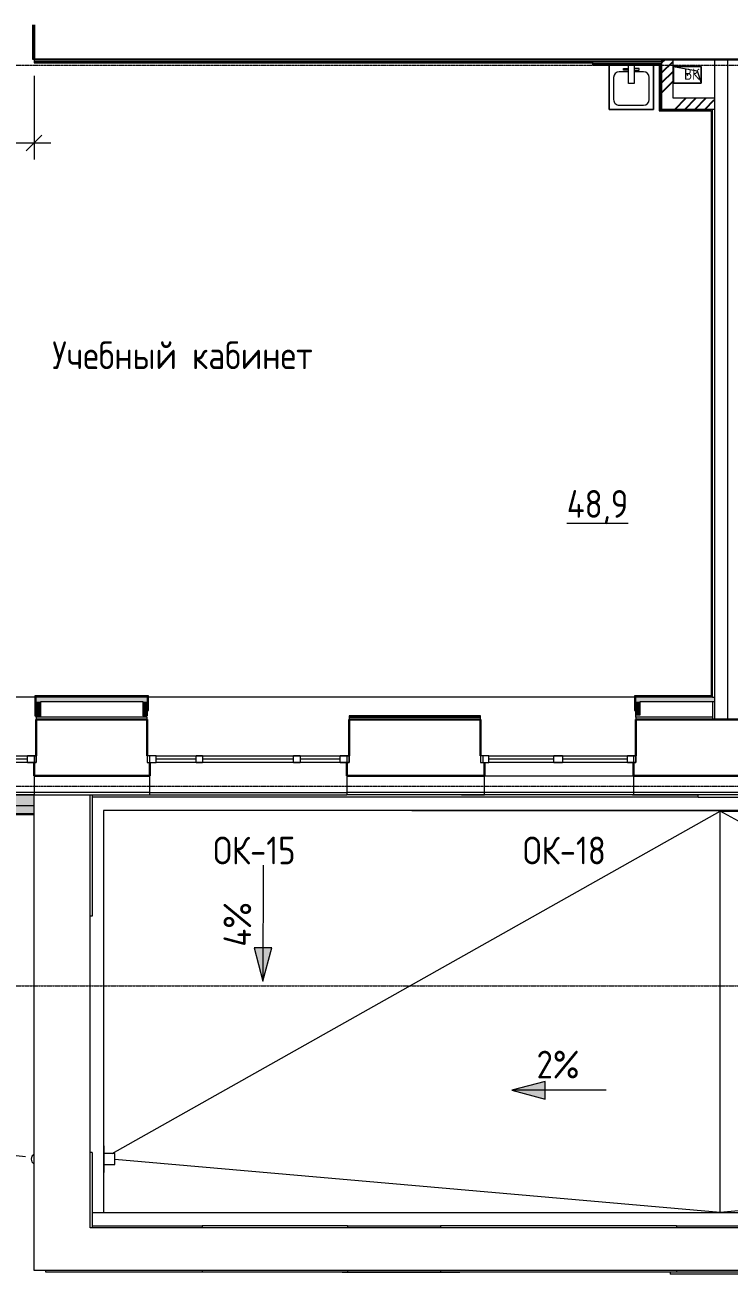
# Model space of a CAD drawing. Header units: millimetres. Extents: x -25149 to 64359, y -29707 to 46678.
# Drawn here: x 18202 to 24550, y -2601 to 8658 of the extents above; entities that cross this region are included whole.
import ezdxf

# ---------------------------------------------------------------- set-up
doc = ezdxf.new("R2010")
doc.units = ezdxf.units.MM
doc.linetypes.add('ADSK_Линия сетки', pattern=[25, 20, -2.5, 0, -2.5])
for name, color, linetype, lineweight in [('_ Окна', 7, 'Continuous', 9), ('Аннотация', 7, 'Continuous', 9), ('Колонны', 7, 'Continuous', 18), ('Крыша', 7, 'Continuous', 9), ('Марки окон', 7, 'Continuous', 20), ('Марки помещений', 7, 'Continuous', 20), ('Обобщенные модели', 7, 'Continuous', 18), ('Оборудование', 7, 'Continuous', 18), ('Ограждение', 7, 'Continuous', 9), ('Окна', 7, 'Continuous', 9), ('Оси', 7, 'Continuous', 9), ('Перекрытие', 7, 'Continuous', 18), ('Размеры', 7, 'Continuous', 5), ('Сантехника', 7, 'Continuous', 18), ('Стены внутренние', 7, 'Continuous', 18), ('Стены наружные', 7, 'Continuous', 18), ('Стены несущие', 7, 'Continuous', 30), ('Стены отделка', 7, 'Continuous', 30), ('Стены перегородки', 7, 'Continuous', 30), ('Стены штриховка', 7, 'Continuous', 9)]:
    doc.layers.add(name, color=color, linetype=linetype, lineweight=lineweight)
doc.styles.add('GOST Common_1', font='GOST_Common.ttf', dxfattribs={"width": 0.9, "height": 250})
doc.styles.add('GOST Common_2', font='GOST_Common.ttf', dxfattribs={"width": 0.9, "height": 250})
doc.styles.add('GOST Common_5', font='GOST_Common.ttf', dxfattribs={"width": 0.9, "height": 100})
doc.styles.add('GOST Common_6', font='GOST_Common.ttf', dxfattribs={"width": 0.9, "height": 200})
doc.dimstyles.new('ADSK_Основной_2_мм', dxfattribs={"dimscale": 304.8, "dimtxt": 201.142999, "dimasz": 0.463911, "dimexe": 0.492126, "dimexo": 0.492126, "dimgap": 0.098425, "dimtad": 1, "dimrnd": 0.01, "dimdsep": 46, "dimtxsty": 'GOST Common_6', "dimblk1": 'OBLIQUE', "dimblk2": 'OBLIQUE', "dimsah": 1, "dimcen": 0.09, "dimdle": 0.492126, "dimazin": 2, "dimtfac": 1, "dimtdec": 4, "dimtix": 1, "dimtmove": 0, "dimatfit": 3, "dimfxl": 1, "dimtvp": 1, "dimtolj": 1, "dimtzin": 0, "dimlwd": 20, "dimlwe": 20, "dimarcsym": 2})

# ---------------------------------------------------------------- blocks, each defined once
blk = doc.blocks.new('SND_2D_Раковина - 400х400-608366-План 2-го этажа')
at = {"layer": 'Сантехника'}
for p, q in [((-200, 220), (200, 220)), ((-200, -180), (-200, 220)), ((-200, 220), (-200, -180)), ((200, 220), (-200, 220)), ((-160, 130), (-160, -70)), ((110, 180), (-110, 180)), ((160, -70), (160, 130)), ((200, 220), (200, -180)), ((200, -180), (200, 220)), ((-25, -180), (-25, -15)), ((-25, -15), (25, -15)), ((25, -15), (25, -180)), ((200, -180), (-200, -180)), ((-200, -180), (200, -180)), ((-110, -120), (-25, -120)), ((-70, -135), (-70, -150)), ((-25, -135), (-70, -135)), ((-70, -150), (-25, -150)), ((25, -120), (110, -120)), ((25, -135), (70, -135)), ((70, -150), (25, -150)), ((70, -135), (70, -150))]:
    blk.add_line(p, q, dxfattribs=at)
for centre, start, end in [((-110, 130), 90, 180), ((110, 130), 360, 90), ((-110, -70), 180, 270), ((110, -70), 270, 360)]:
    blk.add_arc(centre, 50, start, end, dxfattribs=at)
blk = doc.blocks.new('GM_Отверстие прямоугольное _в плите_ - Отверстие-1400775-План 2-го этажа')
at = {"layer": 'Обобщенные модели'}
for p, q in [((-75, -125), (-75, 125)), ((-75, 125), (75, 125)), ((75, 125), (-75, 125)), ((-75, 125), (-75, -125)), ((-37.5, 87.5), (75, 125)), ((75, 125), (75, -125)), ((75, -125), (75, 125)), ((-75, -125), (-37.5, 87.5)), ((75, -125), (-75, -125)), ((-75, -125), (75, -125))]:
    blk.add_line(p, q, dxfattribs=at)
for start, end in [(360, 180), (180, 360), (60, 165), (300, 360), (195, 270)]:
    blk.add_arc((0, 0), 2.5, start, end, dxfattribs=at)
blk = doc.blocks.new('TN_ПВХ воронка парапетная - ПВХ воронка парапетная 100х100 длиной 650мм с отводом и листоуловителем-1908337-План 2-го этажа')
at = {"layer": 'Оборудование'}
for p, q in [((-160, 0), (-160, -3)), ((-160, -3), (-120, -3)), ((120, -3), (-120, -3)), ((50, -3), (-50, -3)), ((-50, -3), (-50, -103)), ((-50, -103), (50, -103)), ((50, -103), (50, -3)), ((120, -3), (160, -3)), ((160, -3), (160, 0))]:
    blk.add_line(p, q, dxfattribs=at)
blk.add_arc((0, 600), 50, 32.7277, 147.2723, dxfattribs=at)
blk = doc.blocks.new('окно трехпол с фрамугой - 1800 и 1820х2300_h___нов_ ок15-2116660-План 2-го этажа')
at = {"layer": '_ Окна', "lineweight": 18}
for p, q in [((-910, 75), (-910, 135)), ((-910, 135), (-830, 135)), ((-830, 135), (-830, 75)), ((-470, 75), (-470, 135)), ((-470, 135), (-410, 135)), ((-410, 135), (-410, 75)), ((410, 75), (410, 135)), ((410, 135), (470, 135)), ((470, 135), (470, 75)), ((830, 135), (830, 75)), ((910, 135), (830, 135)), ((910, 75), (910, 135)), ((-830, 75), (-910, 75)), ((-410, 75), (-470, 75)), ((470, 75), (410, 75)), ((830, 75), (910, 75))]:
    blk.add_line(p, q, dxfattribs=at)
at = {"layer": '_ Окна'}
for p, q in [((-890, 75), (-890, 135)), ((890, 75), (890, 135)), ((-830, 105), (-470, 105)), ((-410, 105), (410, 105)), ((470, 105), (830, 105))]:
    blk.add_line(p, q, dxfattribs=at)
at = {"layer": 'Окна'}
for p, q in [((-910, 135), (-910, 75)), ((-830, 135), (-910, 135)), ((-830, 135), (-470, 135)), ((-410, 135), (-470, 135)), ((-410, 135), (410, 135)), ((470, 135), (410, 135)), ((470, 135), (830, 135)), ((910, 135), (830, 135)), ((910, 75), (910, 135)), ((-910, 75), (-830, 75)), ((-470, 75), (-830, 75)), ((-470, 75), (-410, 75)), ((410, 75), (-410, 75)), ((410, 75), (470, 75)), ((830, 75), (470, 75)), ((830, 75), (910, 75))]:
    blk.add_line(p, q, dxfattribs=at)
blk = doc.blocks.new('окна_rehau_двупольное_2_фрамуги - 1360х2340 _глухое_ _нов_ ок-18-2129039-План 2-го этажа')
at = {"layer": '_ Окна', "lineweight": 18}
for p, q in [((-700, 75), (-700, 135)), ((-700, 135), (-624, 135)), ((-624, 135), (-624, 75)), ((-38, 75), (-38, 135)), ((-38, 135), (38, 135)), ((38, 135), (38, 75)), ((624, 135), (624, 75)), ((700, 135), (624, 135)), ((700, 75), (700, 135)), ((-624, 75), (-700, 75)), ((38, 75), (-38, 75)), ((624, 75), (700, 75))]:
    blk.add_line(p, q, dxfattribs=at)
at = {"layer": '_ Окна'}
for p, q in [((-680, 75), (-680, 135)), ((680, 75), (680, 135)), ((-624, 105), (-38, 105)), ((38, 105), (624, 105))]:
    blk.add_line(p, q, dxfattribs=at)
at = {"layer": 'Окна'}
for p, q in [((-700, 135), (-700, 75)), ((-624, 135), (-700, 135)), ((-624, 135), (-38, 135)), ((38, 135), (-38, 135)), ((38, 135), (624, 135)), ((700, 135), (624, 135)), ((700, 75), (700, 135)), ((-700, 75), (-624, 75)), ((-38, 75), (-624, 75)), ((-38, 75), (38, 75)), ((624, 75), (38, 75)), ((624, 75), (700, 75))]:
    blk.add_line(p, q, dxfattribs=at)
blk = doc.blocks.new('Ограждение - Ограждение-2756656-План 2-го этажа')
at = {"layer": 'Ограждение', "true_color": 0x373f43, "transparency": 33554432}
for points in [[(8028, -338), (8028, 116), (8009, 107), (7987, 107), (7966, 118), (7953, 134), (7948, 156), (7953, 178), (7967, 195), (7987, 205), (8009, 205), (8028, 197), (8028, 1539), (7849, 1717), (7849, 746), (7948, 746), (7948, 246), (7849, 246), (7849, -160), (7922, -233)], [(18243, 1539), (18282, 1539), (18282, 1717), (16198, 1717), (16198, 1698), (15798, 1698), (15798, 1717), (7849, 1717), (8028, 1539), (17981, 1539)], [(18243, 1538), (18282, 1539), (18282, 1543), (8024, 1543), (8028, 1538), (17981, 1538)], [(7848, 746), (7849, 746), (7848, 970)], [(7512, -338), (8028, -338), (7848, -160), (5909, -160), (5909, -209), (5729, -209), (5729, -338), (5909, -338)], [(8028, -339), (8023, -335), (5729, -335), (5729, -339), (8028, -339)]]:
    blk.add_hatch(color=149, dxfattribs=at).paths.add_polyline_path(points)
h = blk.add_hatch(color=149, dxfattribs=at)
h.paths.add_polyline_path([(8028, -339), (8028, 116), (8024, 114), (8024, -335), (8028, -338)])
h.paths.add_polyline_path([(8028, 196), (8028, 1539), (8024, 1543), (8024, 198), (8028, 196)])
at = {"layer": 'Ограждение'}
for p, q in [((7849, 1717), (7848, 1718)), ((7848, 1718), (8033, 1718)), ((7849, 1717), (8026, 1540)), ((8028, 1539), (7849, 1717)), ((7849, 1717), (7849, 746)), ((7849, 1717), (7849, 746)), ((15798, 1717), (7849, 1717)), ((15798, 1717), (7849, 1717)), ((8033, 1718), (9809, 1718)), ((9809, 1718), (8033, 1718)), ((10833, 1718), (12604, 1718)), ((12604, 1718), (10833, 1718)), ((13663, 1718), (15439, 1718)), ((15439, 1718), (13663, 1718)), ((18283, 1717), (16198, 1717)), ((18283, 1717), (16198, 1717)), ((16508, 1718), (18282, 1718)), ((18282, 1718), (16508, 1718)), ((8026, 1540), (8023, 1544)), ((8023, 1544), (8023, 198)), ((8023, 1544), (8024, 1543)), ((18282, 1544), (8023, 1544)), ((8024, 1543), (8026, 1540)), ((8026, 1540), (8024, 1543)), ((8024, 1543), (8024, 198)), ((8024, 1543), (8026, 1540)), ((18282, 1543), (8024, 1543)), ((8026, 1540), (8024, 1542)), ((8024, 1542), (8024, 198)), ((8024, 1542), (8024, 1542)), ((8024, 1542), (8024, 198)), ((8024, 1542), (8026, 1540)), ((18282, 1542), (8024, 1542)), ((18282, 1542), (8024, 1542)), ((8026, 1540), (8026, 197)), ((8027, 1540), (8026, 1540)), ((8026, 1540), (8026, 197)), ((8028, 1539), (8026, 1540)), ((8026, 1540), (8028, 1539)), ((18282, 1540), (8026, 1540)), ((18282, 1540), (8026, 1540)), ((8027, 1540), (8027, 196)), ((8027, 1540), (8027, 196)), ((8027, 1540), (8028, 1538)), ((18282, 1540), (8027, 1540)), ((18282, 1540), (8027, 1540)), ((8028, 1539), (8028, 196)), ((18282, 1539), (8028, 1539)), ((8028, 1538), (8028, 196)), ((18282, 1538), (8028, 1538)), ((7849, 246), (7849, -160)), ((7849, 246), (7849, -160)), ((8023, 114), (8023, -333)), ((8024, 115), (8024, -335)), ((8024, 114), (8024, -335)), ((8024, 114), (8024, -335)), ((8026, 116), (8026, -337)), ((8026, 116), (8026, -337)), ((8027, 116), (8027, -337)), ((8027, 116), (8027, -338)), ((8028, 116), (8028, -339)), ((8028, 116), (8028, -338)), ((5729, -209), (5729, -337)), ((5729, -338), (5729, -209)), ((5909, -160), (7849, -160)), ((5909, -160), (7849, -160)), ((7848, -159), (7828, -159)), ((7849, -160), (7848, -159)), ((8028, -338), (7849, -160)), ((7849, -160), (8026, -337)), ((5729, -337), (5729, -333)), ((5729, -333), (5729, -335)), ((5729, -333), (8023, -333)), ((5729, -335), (5729, -337)), ((5729, -337), (5729, -335)), ((5729, -335), (5729, -335)), ((5729, -335), (5729, -337)), ((5729, -337), (5729, -335)), ((5729, -335), (5729, -337)), ((5729, -335), (8024, -335)), ((5729, -335), (8024, -335)), ((5729, -335), (8024, -335)), ((5729, -337), (5729, -337)), ((5729, -338), (5729, -337)), ((5729, -337), (5729, -338)), ((5729, -337), (8026, -337)), ((5729, -337), (8027, -337)), ((5729, -337), (8026, -337)), ((5729, -338), (5729, -339)), ((5729, -338), (8027, -338)), ((8023, -333), (8024, -335)), ((8026, -337), (8023, -333)), ((8024, -335), (8026, -337)), ((8026, -337), (8024, -335)), ((8024, -335), (8026, -337)), ((8024, -335), (8024, -335)), ((8026, -337), (8024, -335)), ((8024, -335), (8026, -337)), ((8026, -337), (8028, -338)), ((8028, -338), (8026, -337)), ((8027, -337), (8026, -337)), ((8027, -338), (8028, -339)), ((5729, -338), (8028, -338)), ((5729, -339), (8028, -339))]:
    blk.add_line(p, q, dxfattribs=at)
blk = doc.blocks.new('_ Соеденительная муфта с хомутом универсальным - _ Соеденительная муфта с хомутом универсальным-5013480-План 2-го этажа')
at = {"layer": 'Обобщенные модели'}
for radius, start, end in [(43.4, 207.9695, 274.0061), (41.1, 225, 240)]:
    blk.add_arc((0, 0), radius, start, end, dxfattribs=at)
blk = doc.blocks.new('_Oblique')
at = {"color": 0, "linetype": 'ByBlock', "lineweight": -2}
blk.add_line((-0.5, -0.5), (0.5, 0.5), dxfattribs=at)
blk = doc.blocks.new('DIMBLOCK30-План 2-го этажа')
at = {"layer": 'Defpoints', "color": 0, "transparency": 16777216}
for p in [(16764, 8348), (18284, 8348), (18284, 7594)]:
    blk.add_point(p, dxfattribs=at)
at = {"layer": 'Размеры', "color": 0, "transparency": 16777216}
for p, q in [((16764, 8198), (16764, 7444)), ((18284, 8198), (18284, 7444)), ((16614, 7594), (18434, 7594))]:
    blk.add_line(p, q, dxfattribs=at)
at = {"layer": 'Размеры', "color": 0, "transparency": 16777216, "xscale": 141.4, "yscale": 141.4, "zscale": 141.4, "rotation": 180}
blk.add_blockref('_Oblique', (16764, 7594), dxfattribs=at)
at = {"layer": 'Размеры', "color": 0, "transparency": 16777216, "xscale": 141.4, "yscale": 141.4, "zscale": 141.4}
blk.add_blockref('_Oblique', (18284, 7594), dxfattribs=at)
at = {"layer": 'Размеры', "color": 0, "transparency": 16777216, "insert": (17524, 7724), "char_height": 200, "width": 560.47, "attachment_point": 5, "style": 'GOST Common_6'}
blk.add_mtext('\\A1;1520', dxfattribs=at)

msp = doc.modelspace()

# ---------------------------------------------------------------- hatches: boundary and pattern name
h = msp.add_hatch()
h.set_pattern_fill('ANSI34', color=256, scale=20)
h.paths.add_polyline_path([(24045, 8347.642), (23945, 8347.642), (23945, 7896.642), (24420, 7896.642), (24390, 7898.642), (24420, 7996.642), (24045, 7996.642)])
at = {"layer": 'Размеры'}
for points in [[(20347.789, 38.675), (20428.647, 338.548), (20267.878, 338.801)], [(22591.609, -944.906), (22891.609, -1025.291), (22891.609, -864.521)]]:
    msp.add_hatch(color=256, dxfattribs=at).paths.add_polyline_path(points)
at = {"layer": 'Стены внутренние'}
for points in [[(19027.888, 2558.232), (19304.141, 2558.232), (19304.141, 2598.232), (18304.14, 2598.232), (18304.14, 2558.232), (18344.14, 2558.232)], [(24400, 2558.232), (24420, 2558.232), (24420, 2598.232), (23709.137, 2598.232), (23709.137, 2558.232), (24262.309, 2558.232)], [(18344.14, 2424.232), (18344.14, 2558.232), (18304.14, 2558.232), (18304.14, 2424.232)], [(19264.141, 2430.232), (19304.141, 2430.232), (19304.141, 2558.232), (19264.141, 2558.232)], [(23738.867, 2440.574), (23749.137, 2440.574), (23749.137, 2558.232), (23709.137, 2558.232), (23709.137, 2440.574)]]:
    msp.add_hatch(color=256, dxfattribs=at).paths.add_polyline_path(points)

# ---------------------------------------------------------------- linework, layer by layer
at = {"layer": 'Аннотация'}
msp.add_line((18207.877, -1545.466), (16770.941, -1396.797), dxfattribs=at)
at = {"layer": 'Колонны'}
for p, q in [((21063.115, -2585.554), (21063.115, -2588.362)), ((22123.115, -2588.362), (21063.115, -2588.362)), ((22123.115, -2585.554), (22123.115, -2588.362)), ((24020.726, -2585.554), (24020.726, -2601.34)), ((25080.726, -2601.34), (24020.726, -2601.34))]:
    msp.add_line(p, q, dxfattribs=at)
at = {"layer": 'Крыша'}
for p, q in [((24470.857, 1569.456), (18909.296, 1578.232)), ((24470.857, 1569.456), (30240.167, 1578.232)), ((18987.501, -1515.572), (24470.857, 1569.456)), ((24470.857, -2045.554), (24470.857, 1569.456)), ((30240.167, -1556.572), (24470.857, 1569.456)), ((24470.857, -2045.554), (19012.582, -1568.598)), ((30240.167, -1556.572), (24470.857, -2045.554))]:
    msp.add_line(p, q, dxfattribs=at)
at = {"layer": 'Оси', "color": 252, "linetype": 'ADSK_Линия сетки'}
for p, q in [((-10114.729, 8295), (56004.853, 8295)), ((-10114.729, 1795), (42695.51, 1795)), ((-10114.729, -5), (50212.269, -5))]:
    msp.add_line(p, q, dxfattribs=at)
at = {"layer": 'Перекрытие'}
for p, q in [((18274, 8347.642), (18274, 8657.642)), ((18284, 8425.209), (18274, 8425.209)), ((18284, 8347.642), (18274, 8347.642)), ((18292.252, 2598.232), (16110.198, 2598.232)), ((23697.291, 2598.232), (19316.141, 2598.232)), ((18304.14, 2418.232), (18304.14, 2424.232)), ((19294.138, 2430.232), (19294.138, 2418.051)), ((23709.137, 2418.232), (23709.137, 2440.574)), ((18284.14, 1718.232), (18282.412, 1718.232)), ((18282.412, 1718.232), (18282.412, -2565.554)), ((18789.296, -2185.554), (18789.296, 1718.232)), ((30380.598, -2185.554), (18789.296, -2185.554)), ((18282.412, -2565.554), (30760.598, -2565.554))]:
    msp.add_line(p, q, dxfattribs=at)
at = {"layer": 'Размеры', "lineweight": 20}
for p, q in [((20349.44, 1085.386), (20347.789, 38.675)), ((23441.021, -944.906), (22591.609, -944.906))]:
    msp.add_line(p, q, dxfattribs=at)
at = {"layer": 'Размеры'}
for p, q in [((20428.647, 338.548), (20267.878, 338.801)), ((20267.878, 338.801), (20347.789, 38.675)), ((20347.789, 38.675), (20428.647, 338.548)), ((22891.609, -864.521), (22591.609, -944.906)), ((22891.609, -1025.291), (22891.609, -864.521)), ((22591.609, -944.906), (22891.609, -1025.291))]:
    msp.add_line(p, q, dxfattribs=at)
at = {"layer": 'Стены внутренние'}
for p, q in [((30240.167, 1578.232), (18909.296, 1578.232)), ((18909.296, 1578.232), (18909.296, -2045.554)), ((18809.296, -2045.554), (30240.167, -2045.554)), ((21109.606, -2165.554), (19800, -2165.554)), ((24077.5, -2165.554), (21949.606, -2165.554))]:
    msp.add_line(p, q, dxfattribs=at)
at = {"layer": 'Стены наружные'}
for p, q in [((22344.137, 1888.232), (23683.137, 1888.232)), ((18284.14, 1738.232), (16509.14, 1738.232)), ((18809.296, 1718.232), (18809.296, 624.708)), ((24270.857, 1698.232), (18809.296, 1698.232)), ((19328.141, 1718.232), (21104.141, 1718.232)), ((19329.141, 1738.232), (21104.141, 1738.232)), ((23689.137, 1738.232), (22344.137, 1738.232)), ((23689.137, 1718.232), (22344.137, 1718.232)), ((18282.412, 1618.232), (7849.134, 1618.232)), ((18282.412, 1548.232), (7849.134, 1548.232)), ((18809.296, 624.708), (18789.296, 624.708)), ((18809.296, -1505.554), (18789.296, -1505.554)), ((18809.296, -1505.554), (18809.296, -2185.554)), ((18809.296, -2165.554), (19800, -2165.554)), ((19800, -2165.554), (19800, -2185.554)), ((21109.606, -2165.554), (21949.606, -2165.554)), ((21109.606, -2165.554), (21109.606, -2185.554)), ((21949.606, -2165.554), (21949.606, -2185.554)), ((24077.5, -2165.554), (24917.5, -2165.554)), ((24077.5, -2165.554), (24077.5, -2185.554)), ((18389.296, -2585.554), (18389.296, -2565.554)), ((19800, -2585.554), (18389.296, -2585.554)), ((19800, -2565.554), (19800, -2585.554)), ((30780.167, -2585.554), (19800, -2585.554)), ((21109.606, -2565.554), (21109.606, -2585.554)), ((21949.606, -2565.554), (21949.606, -2585.554)), ((24077.5, -2565.554), (24077.5, -2585.554))]:
    msp.add_line(p, q, dxfattribs=at)
at = {"layer": 'Стены несущие'}
for p, q in [((18284, 8657.642), (18284, 8347.642)), ((25364, 8347.642), (18284, 8347.642)), ((18304.14, 2398.232), (18304.14, 2068.232)), ((19304.141, 2398.232), (18304.14, 2398.232)), ((19304.141, 2068.232), (19304.141, 2398.232)), ((21124.141, 2398.232), (21124.141, 2068.232)), ((22309.137, 2398.232), (21124.141, 2398.232)), ((22309.137, 2068.232), (22309.137, 2398.232)), ((25101.637, 2398.232), (23709.137, 2398.232)), ((23709.137, 2398.232), (23709.137, 2068.232)), ((18284.14, 2008.232), (18284.14, 1888.232)), ((19329.141, 1888.232), (19329.141, 2008.232)), ((21104.141, 2008.232), (21104.141, 1888.232)), ((22344.137, 1888.232), (22344.137, 2008.232)), ((23689.137, 2008.232), (23689.137, 1888.232)), ((19329.141, 1888.232), (18284.14, 1888.232)), ((22344.137, 1888.232), (21104.141, 1888.232)), ((25161.637, 1888.232), (23689.137, 1888.232))]:
    msp.add_line(p, q, dxfattribs=at)
at = {"layer": 'Стены отделка', "lineweight": 9}
for p, q in [((18284, 8347.642), (18284, 8315.642)), ((23945, 7896.642), (23945, 8347.642)), ((24045, 7996.642), (24045, 8347.642)), ((18284, 8315.642), (23320, 8315.642)), ((23320, 8327.642), (23320, 8296.642)), ((23945, 8321.642), (23320, 8321.642)), ((23320, 8296.642), (23920, 8296.642)), ((23332, 8327.642), (23945, 8327.642)), ((23920, 8296.642), (23920, 7884.642)), ((24420, 7996.642), (24045, 7996.642)), ((23920, 7884.642), (24388, 7884.642)), ((24420, 7896.642), (23945, 7896.642)), ((24388, 7884.642), (24388, 2610.232)), ((24400, 2598.232), (24400, 7896.642)), ((18292.14, 2608.232), (18292.14, 2430.232)), ((19314.141, 2610.232), (18294.14, 2610.232)), ((19304.141, 2598.232), (18304.14, 2598.232)), ((18304.14, 2424.232), (18304.14, 2598.232)), ((19304.141, 2598.232), (19304.141, 2430.232)), ((19316.141, 2478.232), (19316.141, 2608.232)), ((23697.137, 2608.232), (23697.137, 2478.232)), ((24388, 2610.232), (23699.137, 2610.232)), ((24400, 2598.232), (23709.137, 2598.232)), ((23709.137, 2440.574), (23709.137, 2598.232)), ((18344.14, 2558.232), (19264.141, 2558.232)), ((18344.14, 2424.232), (18344.14, 2558.232)), ((19264.141, 2558.232), (19264.141, 2430.232)), ((19304.141, 2478.232), (19316.141, 2478.232)), ((23697.137, 2478.232), (23709.137, 2478.232)), ((23749.137, 2440.574), (23749.137, 2558.232)), ((23749.137, 2558.232), (24400, 2558.232)), ((24400, 2558.232), (24400, 2398.232)), ((18292.14, 2430.232), (18304.14, 2430.232)), ((18304.14, 2424.232), (18344.14, 2424.232)), ((19304.141, 2418.232), (18304.14, 2418.232)), ((18304.14, 2418.232), (18304.14, 2398.232)), ((19264.141, 2430.232), (19304.141, 2430.232)), ((19304.141, 2398.232), (19304.141, 2418.232)), ((21124.141, 2430.232), (21124.141, 2398.232)), ((22309.137, 2430.232), (21124.141, 2430.232)), ((22273.137, 2418.232), (22309.137, 2418.232)), ((22309.137, 2398.232), (22309.137, 2430.232)), ((23709.137, 2440.574), (23749.137, 2440.574)), ((24400, 2418.232), (23709.137, 2418.232)), ((23709.137, 2418.232), (23709.137, 2398.232)), ((18284.14, 1888.232), (18284.14, 1718.232)), ((19329.141, 1888.232), (19329.141, 1888.232)), ((19329.141, 1718.232), (19329.141, 1888.232)), ((21104.141, 1888.232), (21104.141, 1718.232)), ((22344.137, 1888.232), (22344.137, 1888.232)), ((22344.137, 1717.232), (22344.137, 1888.232)), ((23689.137, 1888.232), (23689.137, 1718.232)), ((19329.141, 1738.232), (18284.14, 1738.232)), ((18284.14, 1718.232), (19328.141, 1718.232)), ((22344.137, 1738.232), (21104.141, 1738.232)), ((22344.137, 1718.232), (21104.141, 1718.232)), ((22139.006, 1718.232), (22139.006, 1717.232)), ((22139.006, 1717.232), (22344.137, 1717.232)), ((23678.565, 1718.232), (23678.565, 1717.232)), ((23678.565, 1717.232), (24270.857, 1717.232)), ((25161.637, 1738.232), (23689.137, 1738.232)), ((25161.637, 1718.232), (23689.137, 1718.232)), ((24270.857, 1698.232), (24270.857, 1718.232)), ((24270.857, 1698.232), (24670.857, 1698.232))]:
    msp.add_line(p, q, dxfattribs=at)
at = {"layer": 'Стены перегородки', "lineweight": 18}
for p, q in [((24420, 8347.642), (24420, 2398.232)), ((24540, 2398.232), (24540, 8347.642))]:
    msp.add_line(p, q, dxfattribs=at)
at = {"layer": 'Стены штриховка'}
for p, q in [((18284, 8327.642), (23332, 8327.642)), ((18284, 8317.642), (23320, 8317.642)), ((23320, 8315.642), (23320, 8317.642)), ((23320, 8311.642), (23935, 8311.642)), ((23320, 8305.642), (23929, 8305.642)), ((23929, 8305.642), (23929, 7884.642)), ((23935, 8311.642), (23935, 7886.642)), ((23929, 7886.642), (24390, 7886.642)), ((24390, 7886.642), (24390, 2608.232)), ((18294.14, 2610.232), (18292.14, 2610.232)), ((18292.14, 2610.232), (18292.14, 2608.232)), ((18292.14, 2608.232), (19316.141, 2608.232)), ((18294.14, 2610.232), (18294.14, 2430.232)), ((19314.141, 2478.232), (19314.141, 2610.232)), ((19316.141, 2610.232), (19314.141, 2610.232)), ((19316.141, 2608.232), (19316.141, 2610.232)), ((23699.137, 2610.232), (23697.137, 2610.232)), ((23697.137, 2610.232), (23697.137, 2608.232)), ((23697.137, 2608.232), (24390, 2608.232)), ((23699.137, 2610.232), (23699.137, 2478.232)), ((24400, 2598.232), (24420, 2598.232)), ((24400, 2558.232), (24420, 2558.232)), ((22309.137, 2428.232), (21124.141, 2428.232)), ((21124.141, 2418.232), (22273.137, 2418.232))]:
    msp.add_line(p, q, dxfattribs=at)

# ---------------------------------------------------------------- block references
at = {"layer": 'Обобщенные модели'}
for name, p, rotation in [('GM_Отверстие прямоугольное _в плите_ - Отверстие-1400775-План 2-го этажа', (24175, 8207.642), 269.9999999999994), ('_ Соеденительная муфта с хомутом универсальным - _ Соеденительная муфта с хомутом универсальным-5013480-План 2-го этажа', (18302.696, -1559.572), 269.9999999999997)]:
    msp.add_blockref(name, p, dxfattribs=dict(at, rotation=rotation))
at = {"layer": 'Оборудование', "rotation": 89.99999999999997}
msp.add_blockref('TN_ПВХ воронка парапетная - ПВХ воронка парапетная 100х100 длиной 650мм с отводом и листоуловителем-1908337-План 2-го этажа', (18909.296, -1565.572), dxfattribs=at)
at = {"layer": 'Ограждение'}
msp.add_blockref('Ограждение - Ограждение-2756656-План 2-го этажа', (0, 0), dxfattribs=at)
at = {"layer": 'Окна', "rotation": 180}
for name, p in [('окно трехпол с фрамугой - 1800 и 1820х2300_h___нов_ ок15-2116660-План 2-го этажа', (17394.14, 2143.232)), ('окно трехпол с фрамугой - 1800 и 1820х2300_h___нов_ ок15-2116660-План 2-го этажа', (20214.141, 2143.232)), ('окна_rehau_двупольное_2_фрамуги - 1360х2340 _глухое_ _нов_ ок-18-2129039-План 2-го этажа', (23009.137, 2143.232))]:
    msp.add_blockref(name, p, dxfattribs=at)
at = {"layer": 'Сантехника', "rotation": 180}
msp.add_blockref('SND_2D_Раковина - 400х400-608366-План 2-го этажа', (23669.735, 8115), dxfattribs=at)

# ---------------------------------------------------------------- texts
at = {"layer": 'Аннотация', "color": 251, "true_color": 0x4b4b4b, "insert": (24144.876, 8263.968), "char_height": 100, "width": 156.348, "attachment_point": 1, "line_spacing_factor": 1.022766, "style": 'GOST Common_5'}
msp.add_mtext('\\pxt3.6,7.2,10.8,14.4,18,21.6,25.2,28.8,32.4,36,39.6,43.2,46.8,50.4,54,57.6,61.2,64.8,68.4,72,75.6,79.2,82.8,86.4,90,93.6,97.2,100.8,104.4,108,111.6,115.2;{ВК}', dxfattribs=at)
at = {"layer": 'Марки окон', "lineweight": 9, "char_height": 250, "width": 797.4, "attachment_point": 5, "line_spacing_factor": 1.022766, "style": 'GOST Common_2'}
for s, insert in [('\\pxqc,t1.8,3.6,5.4,7.2,9,10.8,12.6,14.4,16.2,18,19.8,21.6,23.4,25.2,27,28.8,30.6,32.4,34.2,36,37.8,39.6,41.4,43.2,45,46.8,48.6,50.4,52.2,54,55.8,57.6;{ОК-15}', (20270.38, 1216.018)), ('\\pxqc,t1.8,3.6,5.4,7.2,9,10.8,12.6,14.4,16.2,18,19.8,21.6,23.4,25.2,27,28.8,30.6,32.4,34.2,36,37.8,39.6,41.4,43.2,45,46.8,48.6,50.4,52.2,54,55.8,57.6;{ОК-18}', (23065.376, 1216.018))]:
    msp.add_mtext(s, dxfattribs=dict(at, insert=insert))
at = {"layer": 'Марки помещений', "lineweight": 9, "char_height": 250, "attachment_point": 5, "line_spacing_factor": 1.022766, "style": 'GOST Common_2'}
for s, insert, width in [('\\pxqc,t1.8,3.6,5.4,7.2,9,10.8,12.6,14.4,16.2,18,19.8,21.6,23.4,25.2,27,28.8,30.6,32.4,34.2,36,37.8,39.6,41.4,43.2,45,46.8,48.6,50.4,52.2,54,55.8,57.6;{Учебный кабинет}', (19622.611, 5680.403), 2429.1), ('\\pxqc,t1.8,3.6,5.4,7.2,9,10.8,12.6,14.4,16.2,18,19.8,21.6,23.4,25.2,27,28.8,30.6,32.4,34.2,36,37.8,39.6,41.4,43.2,45,46.8,48.6,50.4,52.2,54,55.8,57.6;{\\L48,9}', (23364.59, 4311.304), 583.2)]:
    msp.add_mtext(s, dxfattribs=dict(at, insert=insert, width=width))
at = {"layer": 'Размеры', "lineweight": 20, "insert": (19991.908, 349.625), "char_height": 250, "width": 509.88567, "attachment_point": 1, "rotation": 90, "line_spacing_factor": 1.022761, "style": 'GOST Common_1'}
msp.add_mtext('4%', dxfattribs=at)
at = {"layer": 'Размеры', "lineweight": 20, "insert": (22815.177, -588.199), "char_height": 250, "width": 482.732, "attachment_point": 1, "line_spacing_factor": 1.022761, "style": 'GOST Common_1'}
msp.add_mtext('2%', dxfattribs=at)

# ---------------------------------------------------------------- dimensions: what is measured, and where the dimension line sits
at = {"layer": 'Размеры'}
dim = msp.add_linear_dim(base=(18284, 7594.363), p1=(16764, 8347.642), p2=(18284, 8347.642), dimstyle='ADSK_Основной_2_мм', override={"dimpost": '<>', "dimfxl": 1520, "dimlwd": 65535, "dimlwe": 65535}, dxfattribs=at)
dim.commit()
dim.dimension.update_dxf_attribs({"geometry": 'DIMBLOCK30-План 2-го этажа', "text_midpoint": (17524, 7724.363)})

doc.saveas('drawing.dxf')
